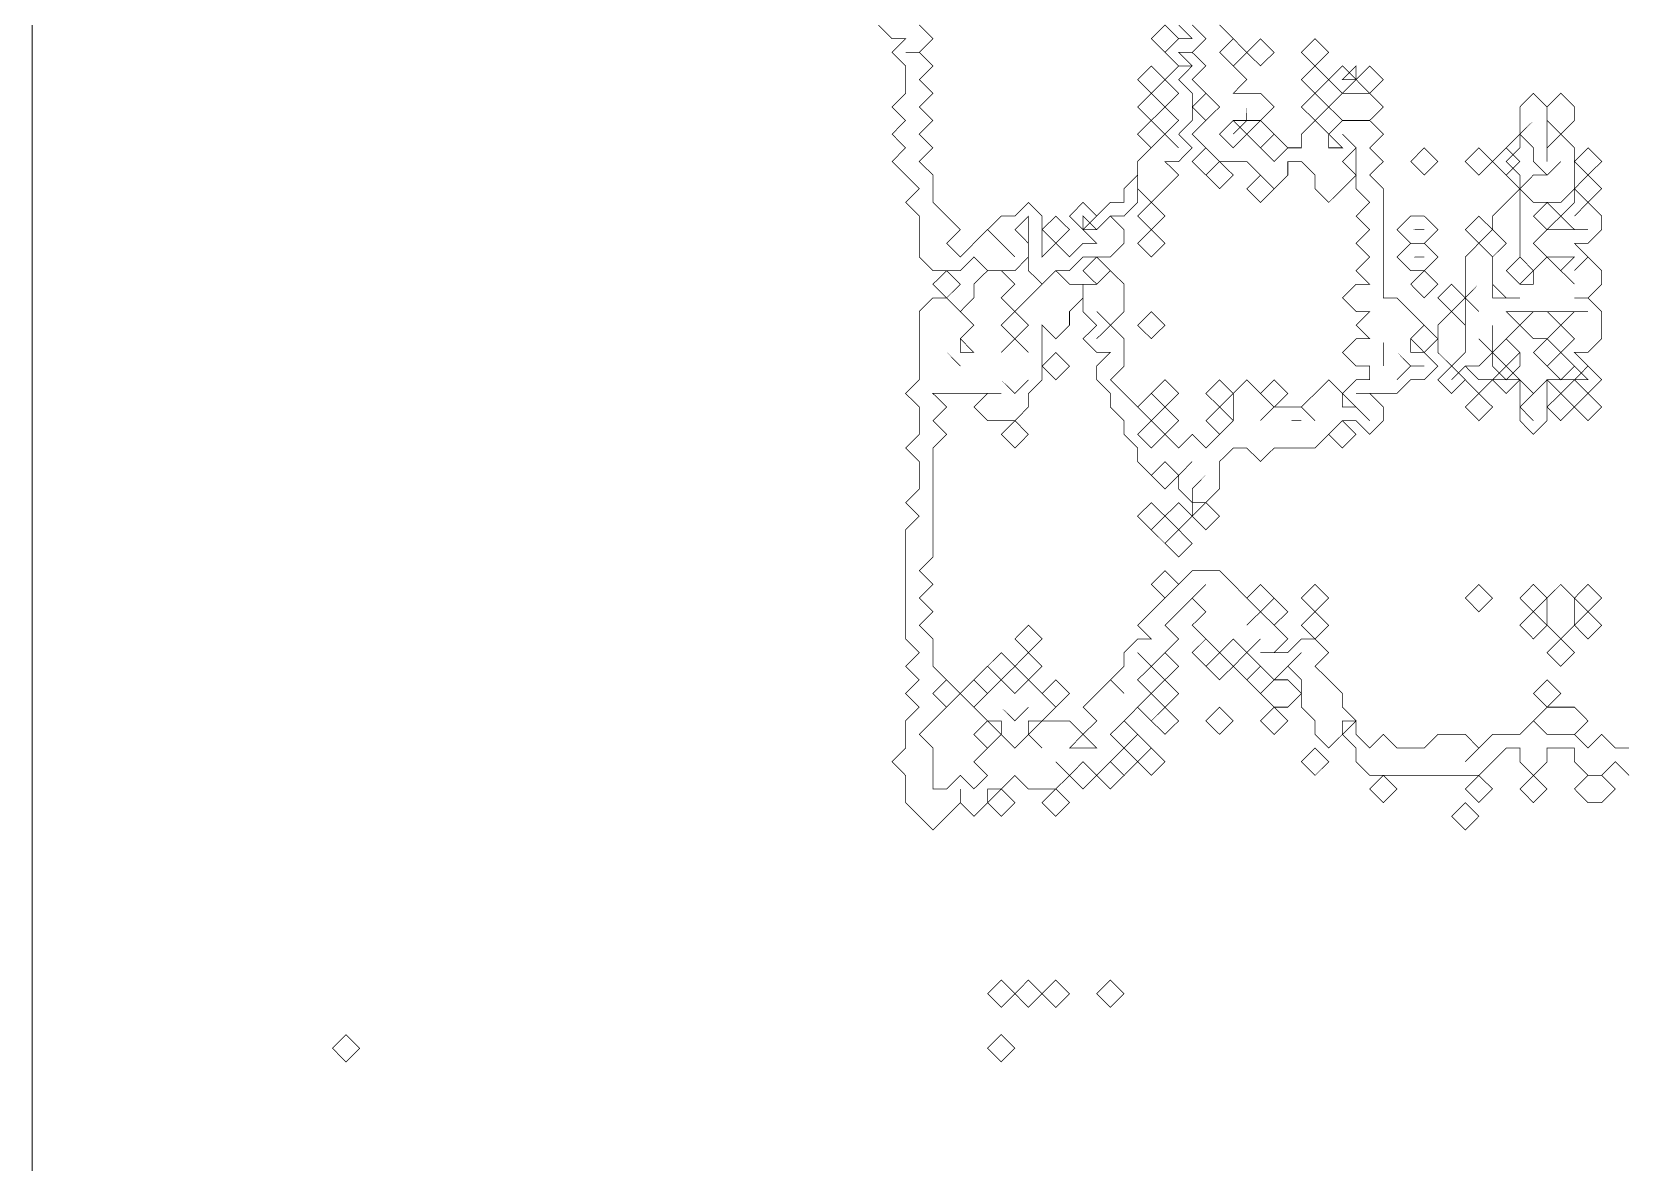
# Model space of a CAD drawing. Header units: metres. Extents: x 0 to 4945, y -4945 to 0.
# Drawn here: x 0 to 1127, y -3362 to -2559 of the extents above; entities that cross this region are included whole.
import ezdxf

# ---------------------------------------------------------------- set-up
doc = ezdxf.new("R2010")
doc.units = ezdxf.units.M
for name, color, linetype in [('conductor', 1, 'Continuous'), ('dielectric', 8, 'Continuous'), ('substrate', 5, 'Continuous')]:
    doc.layers.add(name, color=color, linetype=linetype)

msp = doc.modelspace()

# ---------------------------------------------------------------- linework, layer by layer
at = {"layer": 'conductor', "const_width": 0.5}
for points in [[(628.9, -2554.4), (638.6, -2564.1), (628.9, -2573.8), (619.2, -2573.8), (628.9, -2573.8), (638.6, -2583.4), (628.9, -2593.1), (638.6, -2602.8), (628.9, -2612.5), (638.6, -2622.1), (628.9, -2631.8), (638.6, -2641.5), (628.9, -2651.2), (638.6, -2660.8), (638.6, -2670.5), (638.6, -2680.2), (648.3, -2689.9), (658, -2699.5), (648.3, -2709.2), (658, -2718.9), (667.6, -2709.2), (677.3, -2699.5), (687, -2709.2), (696.7, -2718.9), (687, -2709.2), (677.3, -2699.5), (687, -2689.9), (696.7, -2689.9), (706.3, -2680.2), (716, -2689.9), (716, -2699.5), (716, -2709.2), (716, -2718.9), (725.7, -2709.2), (735.4, -2718.9), (745, -2709.2), (754.7, -2709.2), (745, -2699.5), (754.7, -2689.9), (764.4, -2680.2), (774.1, -2680.2), (774.1, -2670.5), (783.7, -2660.8), (783.7, -2651.2), (793.4, -2641.5), (803.1, -2631.8), (812.8, -2641.5), (803.1, -2631.8), (812.8, -2622.1), (803.1, -2612.5), (812.8, -2602.8), (803.1, -2593.1), (812.8, -2583.4), (822.4, -2583.4), (812.8, -2583.4), (803.1, -2573.8), (812.8, -2564.1), (822.4, -2564.1), (812.8, -2554.4)], [(841.8, -2554.4), (851.5, -2564.1), (841.8, -2573.8), (851.5, -2583.4), (861.1, -2593.1), (851.5, -2602.8), (861.1, -2602.8), (870.8, -2602.8), (880.5, -2612.5), (870.8, -2622.1), (861.1, -2622.1), (851.5, -2622.1), (841.8, -2631.8), (851.5, -2641.5), (861.1, -2631.8), (870.8, -2641.5), (880.5, -2651.2), (890.2, -2641.5), (899.8, -2641.5), (899.8, -2631.8), (909.5, -2622.1), (919.2, -2631.8), (919.2, -2641.5), (928.9, -2641.5), (919.2, -2631.8), (928.9, -2622.1), (938.6, -2622.1), (948.2, -2622.1), (957.9, -2631.8), (948.2, -2641.5), (957.9, -2651.2), (948.2, -2660.8), (957.9, -2670.5), (957.9, -2680.2), (957.9, -2689.9), (957.9, -2699.5), (957.9, -2709.2), (957.9, -2718.9), (957.9, -2728.6), (957.9, -2738.2), (957.9, -2747.9), (967.6, -2747.9), (977.3, -2757.6), (986.9, -2767.3), (977.3, -2776.9), (977.3, -2786.6), (986.9, -2786.6), (996.6, -2796.3), (986.9, -2806), (977.3, -2806), (967.6, -2815.7), (957.9, -2815.7), (948.2, -2815.7), (938.6, -2815.7), (948.2, -2815.7), (957.9, -2825.3), (957.9, -2835), (948.2, -2844.7), (938.6, -2835), (928.9, -2835), (919.2, -2844.7), (909.5, -2854.4), (899.8, -2854.4), (890.2, -2854.4), (880.5, -2854.4), (870.8, -2864), (861.1, -2854.4), (851.5, -2854.4), (841.8, -2864), (841.8, -2873.7), (841.8, -2883.4), (832.1, -2893.1), (822.4, -2893.1), (812.8, -2883.4), (812.8, -2873.7), (822.4, -2864), (812.8, -2873.7), (803.1, -2864), (793.4, -2873.7), (783.7, -2864), (783.7, -2854.4), (774.1, -2844.7), (774.1, -2835), (764.4, -2825.3), (764.4, -2815.7), (754.7, -2806), (754.7, -2796.3), (764.4, -2786.6), (754.7, -2786.6), (745, -2776.9), (754.7, -2767.3), (745, -2757.6), (745, -2747.9), (745, -2738.2), (745, -2747.9), (735.4, -2757.6), (735.4, -2767.3), (725.7, -2776.9), (716, -2767.3), (716, -2776.9), (716, -2786.6), (716, -2796.3), (716, -2806), (706.3, -2815.7), (706.3, -2825.3), (696.7, -2835), (687, -2835), (677.3, -2835), (667.6, -2825.3), (677.3, -2815.7), (687, -2815.7), (677.3, -2815.7), (667.6, -2815.7), (658, -2815.7), (648.3, -2815.7), (638.6, -2815.7), (648.3, -2825.3), (638.6, -2835), (648.3, -2844.7), (638.6, -2854.4), (638.6, -2864), (638.6, -2873.7), (638.6, -2883.4), (638.6, -2893.1), (638.6, -2902.7), (638.6, -2912.4), (638.6, -2922.1), (638.6, -2931.8), (628.9, -2941.4), (638.6, -2951.1), (628.9, -2960.8), (638.6, -2970.5), (628.9, -2980.1), (638.6, -2989.8), (638.6, -2999.5), (638.6, -3009.2), (648.3, -3018.8), (638.6, -3028.5), (648.3, -3038.2), (638.6, -3047.9), (628.9, -3057.5), (638.6, -3067.2), (638.6, -3076.9), (638.6, -3086.6), (638.6, -3096.2), (648.3, -3096.2), (658, -3086.6), (667.6, -3096.2), (677.3, -3086.6), (667.6, -3076.9), (677.3, -3067.2), (687, -3057.5), (696.7, -3067.2), (706.3, -3057.5), (716, -3067.2), (706.3, -3057.5), (716, -3047.9), (725.7, -3047.9), (735.4, -3047.9), (745, -3057.5), (735.4, -3067.2), (745, -3067.2), (754.7, -3067.2), (745, -3057.5), (754.7, -3047.9), (745, -3038.2), (754.7, -3028.5), (764.4, -3018.8), (774.1, -3028.5), (764.4, -3018.8), (774.1, -3009.2), (774.1, -2999.5), (783.7, -2989.8), (793.4, -2989.8), (783.7, -2980.1), (793.4, -2970.5), (803.1, -2960.8), (812.8, -2951.1), (822.4, -2941.4), (832.1, -2941.4), (841.8, -2941.4), (851.5, -2951.1), (861.1, -2960.8), (870.8, -2970.5), (861.1, -2980.1), (870.8, -2970.5), (880.5, -2980.1), (890.2, -2989.8), (880.5, -2999.5), (870.8, -2999.5), (880.5, -2999.5), (890.2, -2999.5), (899.8, -2989.8), (909.5, -2989.8), (919.2, -2999.5), (909.5, -3009.2), (919.2, -3018.8), (928.9, -3028.5), (928.9, -3038.2), (938.6, -3047.9), (938.6, -3057.5), (948.2, -3067.2), (957.9, -3057.5), (967.6, -3067.2), (977.3, -3067.2), (986.9, -3067.2), (996.6, -3057.5), (1006.3, -3057.5), (1016, -3057.5), (1025.6, -3067.2), (1016, -3076.9), (1025.6, -3067.2), (1035.3, -3057.5), (1045, -3057.5), (1054.7, -3057.5), (1064.3, -3047.9), (1074, -3057.5), (1083.7, -3057.5), (1093.4, -3057.5), (1103, -3067.2), (1112.7, -3057.5), (1122.4, -3067.2), (1132.1, -3067.2)]]:
    msp.add_lwpolyline(points, dxfattribs=at)
for points in [[(793.4, -2564.1), (803.1, -2554.4), (812.8, -2564.1), (803.1, -2573.8)], [(841.8, -2573.8), (851.5, -2564.1), (861.1, -2573.8), (851.5, -2583.4)], [(861.1, -2573.8), (870.8, -2564.1), (880.5, -2573.8), (870.8, -2583.4)], [(899.8, -2573.8), (909.5, -2564.1), (919.2, -2573.8), (909.5, -2583.4)], [(783.7, -2593.1), (793.4, -2583.4), (803.1, -2593.1), (793.4, -2602.8)], [(793.4, -2602.8), (803.1, -2593.1), (812.8, -2602.8), (803.1, -2612.5)], [(899.8, -2593.1), (909.5, -2583.4), (919.2, -2593.1), (909.5, -2602.8)], [(919.2, -2593.1), (928.9, -2583.4), (938.6, -2593.1), (928.9, -2602.8)], [(938.6, -2593.1), (948.2, -2583.4), (957.9, -2593.1), (948.2, -2602.8)], [(783.7, -2612.5), (793.4, -2602.8), (803.1, -2612.5), (793.4, -2622.1)], [(899.8, -2612.5), (909.5, -2602.8), (919.2, -2612.5), (909.5, -2622.1)], [(919.2, -2612.5), (928.9, -2602.8), (938.6, -2602.8), (948.2, -2602.8), (957.9, -2612.5), (948.2, -2622.1), (938.6, -2622.1), (928.9, -2622.1)], [(1054.7, -2612.5), (1064.3, -2602.8), (1074, -2612.5), (1074, -2622.1), (1074, -2631.8), (1074, -2641.5), (1074, -2651.2), (1074, -2641.5), (1083.7, -2631.8), (1093.4, -2641.5), (1093.4, -2651.2), (1093.4, -2660.8), (1093.4, -2670.5), (1103, -2680.2), (1093.4, -2689.9), (1103, -2680.2), (1112.7, -2689.9), (1112.7, -2699.5), (1103, -2709.2), (1093.4, -2709.2), (1103, -2718.9), (1093.4, -2728.6), (1103, -2718.9), (1112.7, -2728.6), (1112.7, -2738.2), (1103, -2747.9), (1093.4, -2747.9), (1103, -2747.9), (1112.7, -2757.6), (1112.7, -2767.3), (1112.7, -2776.9), (1103, -2786.6), (1093.4, -2786.6), (1103, -2796.3), (1093.4, -2806), (1083.7, -2815.7), (1074, -2806), (1074, -2815.7), (1074, -2825.3), (1074, -2835), (1064.3, -2844.7), (1054.7, -2835), (1054.7, -2825.3), (1054.7, -2815.7), (1054.7, -2806), (1045, -2796.3), (1054.7, -2786.6), (1045, -2796.3), (1035.3, -2786.6), (1035.3, -2776.9), (1035.3, -2767.3), (1035.3, -2776.9), (1035.3, -2786.6), (1045, -2796.3), (1035.3, -2806), (1025.6, -2815.7), (1016, -2806), (1006.3, -2796.3), (1016, -2786.6), (1016, -2776.9), (1016, -2767.3), (1016, -2757.6), (1016, -2747.9), (1016, -2738.2), (1016, -2728.6), (1016, -2718.9), (1025.6, -2709.2), (1035.3, -2718.9), (1035.3, -2728.6), (1035.3, -2738.2), (1035.3, -2747.9), (1045, -2747.9), (1054.7, -2747.9), (1045, -2747.9), (1035.3, -2738.2), (1035.3, -2728.6), (1035.3, -2718.9), (1045, -2709.2), (1035.3, -2699.5), (1035.3, -2689.9), (1045, -2680.2), (1054.7, -2670.5), (1045, -2660.8), (1054.7, -2651.2), (1045, -2641.5), (1054.7, -2631.8), (1054.7, -2622.1)], [(1074, -2612.5), (1083.7, -2602.8), (1093.4, -2612.5), (1093.4, -2622.1), (1083.7, -2631.8), (1074, -2622.1)], [(783.7, -2631.8), (793.4, -2622.1), (803.1, -2631.8), (793.4, -2641.5)], [(841.8, -2631.8), (851.5, -2622.1), (861.1, -2631.8), (851.5, -2641.5)], [(861.1, -2631.8), (870.8, -2622.1), (880.5, -2631.8), (870.8, -2641.5)], [(870.8, -2641.5), (880.5, -2631.8), (890.2, -2641.5), (880.5, -2651.2)], [(977.3, -2651.2), (986.9, -2641.5), (996.6, -2651.2), (986.9, -2660.8)], [(1016, -2651.2), (1025.6, -2641.5), (1035.3, -2651.2), (1025.6, -2660.8)], [(1035.3, -2651.2), (1045, -2641.5), (1054.7, -2651.2), (1045, -2660.8)], [(1093.4, -2651.2), (1103, -2641.5), (1112.7, -2651.2), (1103, -2660.8)], [(1093.4, -2670.5), (1103, -2660.8), (1112.7, -2670.5), (1103, -2680.2)], [(1074, -2670.5)], [(735.4, -2689.9), (745, -2680.2), (754.7, -2689.9), (745, -2699.5)], [(716, -2699.5), (725.7, -2689.9), (735.4, -2699.5), (725.7, -2709.2)], [(967.6, -2699.5), (977.3, -2689.9), (986.9, -2689.9), (996.6, -2699.5), (986.9, -2709.2), (977.3, -2709.2)], [(1016, -2699.5), (1025.6, -2689.9), (1035.3, -2699.5), (1025.6, -2709.2)], [(967.6, -2718.9), (977.3, -2709.2), (986.9, -2709.2), (996.6, -2718.9), (986.9, -2728.6), (977.3, -2728.6)], [(977.3, -2738.2), (986.9, -2728.6), (996.6, -2738.2), (986.9, -2747.9)], [(1054.7, -2728.6)], [(1074, -2728.6)], [(996.6, -2747.9), (1006.3, -2738.2), (1016, -2747.9), (1006.3, -2757.6)], [(1074, -2747.9)], [(996.6, -2767.3), (1006.3, -2757.6), (1016, -2767.3), (1016, -2776.9), (1016, -2786.6), (1006.3, -2796.3), (996.6, -2786.6), (996.6, -2776.9)], [(977.3, -2776.9), (986.9, -2767.3), (996.6, -2776.9), (986.9, -2786.6)], [(957.9, -2776.9), (957.9, -2786.6), (957.9, -2796.3), (957.9, -2786.6)], [(648.3, -2786.6), (658, -2796.3)], [(677.3, -2796.3)], [(696.7, -2796.3)], [(716, -2796.3), (725.7, -2786.6), (735.4, -2796.3), (725.7, -2806)], [(996.6, -2806), (1006.3, -2796.3), (1016, -2806), (1006.3, -2815.7)], [(1035.3, -2806), (1045, -2796.3), (1054.7, -2806), (1045, -2815.7)], [(1074, -2786.6)], [(1093.4, -2806), (1103, -2796.3), (1112.7, -2806), (1103, -2815.7)], [(1016, -2825.3), (1025.6, -2815.7), (1035.3, -2825.3), (1025.6, -2835)], [(1074, -2825.3), (1083.7, -2815.7), (1093.4, -2825.3), (1083.7, -2835)], [(1093.4, -2825.3), (1103, -2815.7), (1112.7, -2825.3), (1103, -2835)], [(687, -2844.7), (696.7, -2835), (706.3, -2844.7), (696.7, -2854.4)], [(890.2, -2835), (899.8, -2835)], [(919.2, -2844.7), (928.9, -2835), (938.6, -2844.7), (928.9, -2854.4)], [(793.4, -2873.7), (803.1, -2864), (812.8, -2873.7), (803.1, -2883.4)], [(783.7, -2902.7), (793.4, -2893.1), (803.1, -2902.7), (793.4, -2912.4)], [(803.1, -2902.7), (812.8, -2893.1), (822.4, -2902.7), (812.8, -2912.4)], [(822.4, -2902.7), (832.1, -2893.1), (841.8, -2902.7), (832.1, -2912.4)], [(793.4, -2912.4), (803.1, -2902.7), (812.8, -2912.4), (803.1, -2922.1)], [(803.1, -2922.1), (812.8, -2912.4), (822.4, -2922.1), (812.8, -2931.8)], [(793.4, -2951.1), (803.1, -2941.4), (812.8, -2951.1), (803.1, -2960.8)], [(861.1, -2960.8), (870.8, -2951.1), (880.5, -2960.8), (870.8, -2970.5)], [(899.8, -2960.8), (909.5, -2951.1), (919.2, -2960.8), (909.5, -2970.5)], [(1016, -2960.8), (1025.6, -2951.1), (1035.3, -2960.8), (1025.6, -2970.5)], [(1054.7, -2960.8), (1064.3, -2951.1), (1074, -2960.8), (1064.3, -2970.5)], [(1074, -2960.8), (1083.7, -2951.1), (1093.4, -2960.8), (1093.4, -2970.5), (1093.4, -2980.1), (1083.7, -2989.8), (1074, -2980.1), (1074, -2970.5)], [(1093.4, -2960.8), (1103, -2951.1), (1112.7, -2960.8), (1103, -2970.5)], [(870.8, -2970.5), (880.5, -2960.8), (890.2, -2970.5), (880.5, -2980.1)], [(899.8, -2980.1), (909.5, -2970.5), (919.2, -2980.1), (909.5, -2989.8)], [(1054.7, -2980.1), (1064.3, -2970.5), (1074, -2980.1), (1064.3, -2989.8)], [(1093.4, -2980.1), (1103, -2970.5), (1112.7, -2980.1), (1103, -2989.8)], [(696.7, -2989.8), (706.3, -2980.1), (716, -2989.8), (706.3, -2999.5)], [(1074, -2999.5), (1083.7, -2989.8), (1093.4, -2999.5), (1083.7, -3009.2)], [(667.6, -3018.8), (677.3, -3009.2), (687, -3018.8), (677.3, -3028.5)], [(677.3, -3009.2), (687, -2999.5), (696.7, -3009.2), (687, -3018.8)], [(687, -3018.8), (696.7, -3009.2), (706.3, -3018.8), (696.7, -3028.5)], [(696.7, -3009.2), (706.3, -2999.5), (716, -3009.2), (706.3, -3018.8)], [(638.6, -3028.5), (648.3, -3018.8), (658, -3028.5), (648.3, -3038.2)], [(658, -3028.5), (667.6, -3018.8), (677.3, -3028.5), (667.6, -3038.2)], [(677.3, -3028.5), (687, -3018.8), (696.7, -3028.5), (706.3, -3018.8), (716, -3028.5), (725.7, -3038.2), (716, -3047.9), (706.3, -3047.9), (706.3, -3057.5), (696.7, -3067.2), (687, -3057.5), (687, -3047.9), (677.3, -3047.9), (667.6, -3038.2)], [(716, -3028.5), (725.7, -3018.8), (735.4, -3028.5), (725.7, -3038.2)], [(1064.3, -3028.5), (1074, -3018.8), (1083.7, -3028.5), (1074, -3038.2)], [(1064.3, -3047.9), (1074, -3038.2), (1083.7, -3038.2), (1093.4, -3038.2), (1103, -3047.9), (1093.4, -3057.5), (1083.7, -3057.5), (1074, -3057.5)], [(667.6, -3057.5), (677.3, -3047.9), (687, -3057.5), (677.3, -3067.2)], [(716, -3086.6)]]:
    msp.add_lwpolyline(points, close=True, dxfattribs=at)
at = {"layer": 'dielectric', "const_width": 0.5}
for points in [[(822.4, -2583.4)], [(822.4, -2622.1)], [(861.1, -2622.1)], [(861.1, -2660.8)], [(1054.7, -2689.9)], [(706.3, -2699.5)], [(745, -2699.5)], [(1054.7, -2709.2)], [(706.3, -2738.2)], [(1054.7, -2767.3)], [(1054.7, -2786.6)], [(948.2, -2806)], [(1025.6, -2806)], [(1054.7, -2806)], [(1074, -2806)], [(1103, -2806)], [(880.5, -2825.3)], [(899.8, -2825.3)], [(938.6, -2825.3)], [(822.4, -2970.5)], [(783.7, -3047.9)], [(977.3, -3096.2)], [(996.6, -3096.2)], [(1016, -3096.2)], [(1054.7, -3096.2)], [(1093.4, -3096.2)]]:
    msp.add_lwpolyline(points, close=True, dxfattribs=at)
at = {"layer": 'substrate', "const_width": 0.5}
for points in [[(0, -2554.4), (0, -2564.1), (0, -2573.8), (0, -2583.4), (0, -2593.1), (0, -2602.8), (0, -2612.5), (0, -2622.1), (0, -2631.8), (0, -2641.5), (0, -2651.2), (0, -2660.8), (0, -2670.5), (0, -2680.2), (0, -2689.9), (0, -2699.5), (0, -2709.2), (0, -2718.9), (0, -2728.6), (0, -2738.2), (0, -2747.9), (0, -2757.6), (0, -2767.3), (0, -2776.9), (0, -2786.6), (0, -2796.3), (0, -2806), (0, -2815.7), (0, -2825.3), (0, -2835), (0, -2844.7), (0, -2854.4), (0, -2864), (0, -2873.7), (0, -2883.4), (0, -2893.1), (0, -2902.7), (0, -2912.4), (0, -2922.1), (0, -2931.8), (0, -2941.4), (0, -2951.1), (0, -2960.8), (0, -2970.5), (0, -2980.1), (0, -2989.8), (0, -2999.5), (0, -3009.2), (0, -3018.8), (0, -3028.5), (0, -3038.2), (0, -3047.9), (0, -3057.5), (0, -3067.2), (0, -3076.9), (0, -3086.6), (0, -3096.2), (0, -3105.9), (0, -3115.6), (0, -3125.3), (0, -3135), (0, -3144.6), (0, -3154.3), (0, -3164), (0, -3173.7), (0, -3183.3), (0, -3193), (0, -3202.7), (0, -3212.4), (0, -3222), (0, -3231.7), (0, -3241.4), (0, -3251.1), (0, -3260.7), (0, -3270.4), (0, -3280.1), (0, -3289.8), (0, -3299.4), (0, -3309.1), (0, -3318.8), (0, -3328.5), (0, -3338.1), (0, -3347.8), (0, -3357.5), (0, -3367.2)], [(822.4, -2554.4), (832.1, -2564.1), (822.4, -2573.8), (812.8, -2573.8), (822.4, -2583.4), (812.8, -2593.1), (822.4, -2602.8), (822.4, -2612.5), (822.4, -2622.1), (812.8, -2631.8), (822.4, -2641.5), (812.8, -2651.2), (803.1, -2651.2), (812.8, -2660.8), (803.1, -2670.5), (793.4, -2680.2), (783.7, -2670.5), (783.7, -2660.8), (783.7, -2670.5), (783.7, -2680.2), (774.1, -2689.9), (764.4, -2689.9), (754.7, -2699.5), (745, -2689.9), (745, -2699.5), (754.7, -2699.5), (764.4, -2689.9), (774.1, -2699.5), (774.1, -2709.2), (764.4, -2718.9), (754.7, -2718.9), (745, -2718.9), (735.4, -2728.6), (725.7, -2728.6), (716, -2738.2), (706.3, -2728.6), (706.3, -2718.9), (706.3, -2709.2), (706.3, -2699.5), (706.3, -2689.9), (696.7, -2699.5), (706.3, -2709.2), (706.3, -2718.9), (696.7, -2728.6), (687, -2728.6), (677.3, -2728.6), (667.6, -2718.9), (658, -2728.6), (648.3, -2728.6), (638.6, -2728.6), (628.9, -2718.9), (628.9, -2709.2), (628.9, -2699.5), (628.9, -2689.9), (619.2, -2680.2), (628.9, -2670.5), (619.2, -2660.8), (609.6, -2651.2), (619.2, -2641.5), (609.6, -2631.8), (619.2, -2622.1), (609.6, -2612.5), (619.2, -2602.8), (619.2, -2593.1), (619.2, -2583.4), (609.6, -2573.8), (619.2, -2564.1), (609.6, -2564.1), (599.9, -2554.4)], [(1132.1, -3086.6), (1122.4, -3076.9), (1112.7, -3086.6), (1103, -3086.6), (1093.4, -3076.9), (1093.4, -3067.2), (1083.7, -3067.2), (1074, -3067.2), (1074, -3076.9), (1064.3, -3086.6), (1054.7, -3076.9), (1054.7, -3067.2), (1045, -3067.2), (1035.3, -3076.9), (1025.6, -3086.6), (1016, -3086.6), (1006.3, -3086.6), (996.6, -3086.6), (986.9, -3086.6), (977.3, -3086.6), (967.6, -3086.6), (957.9, -3086.6), (948.2, -3086.6), (938.6, -3076.9), (938.6, -3067.2), (928.9, -3057.5), (938.6, -3047.9), (928.9, -3047.9), (928.9, -3057.5), (919.2, -3067.2), (909.5, -3057.5), (909.5, -3047.9), (899.8, -3038.2), (899.8, -3028.5), (899.8, -3018.8), (890.2, -3009.2), (899.8, -2999.5), (890.2, -3009.2), (880.5, -3018.8), (870.8, -3009.2), (861.1, -2999.5), (870.8, -2989.8), (861.1, -2999.5), (851.5, -2989.8), (841.8, -2999.5), (832.1, -2989.8), (822.4, -2980.1), (832.1, -2970.5), (822.4, -2960.8), (832.1, -2951.1), (822.4, -2960.8), (812.8, -2970.5), (803.1, -2980.1), (812.8, -2989.8), (803.1, -2999.5), (793.4, -3009.2), (783.7, -2999.5), (793.4, -3009.2), (783.7, -3018.8), (793.4, -3028.5), (783.7, -3038.2), (774.1, -3047.9), (764.4, -3057.5), (774.1, -3067.2), (764.4, -3076.9), (754.7, -3086.6), (745, -3076.9), (735.4, -3086.6), (725.7, -3076.9), (735.4, -3086.6), (725.7, -3096.2), (716, -3096.2), (706.3, -3096.2), (696.7, -3086.6), (687, -3096.2), (677.3, -3096.2), (677.3, -3105.9), (667.6, -3115.6), (658, -3105.9), (658, -3096.2), (658, -3105.9), (648.3, -3115.6), (638.6, -3125.3), (628.9, -3115.6), (619.2, -3105.9), (619.2, -3096.2), (619.2, -3086.6), (609.6, -3076.9), (619.2, -3067.2), (619.2, -3057.5), (619.2, -3047.9), (628.9, -3038.2), (619.2, -3028.5), (628.9, -3018.8), (619.2, -3009.2), (628.9, -2999.5), (619.2, -2989.8), (619.2, -2980.1), (619.2, -2970.5), (619.2, -2960.8), (619.2, -2951.1), (619.2, -2941.4), (619.2, -2931.8), (619.2, -2922.1), (619.2, -2912.4), (628.9, -2902.7), (619.2, -2893.1), (628.9, -2883.4), (628.9, -2873.7), (628.9, -2864), (619.2, -2854.4), (628.9, -2844.7), (628.9, -2835), (628.9, -2825.3), (619.2, -2815.7), (628.9, -2806), (628.9, -2796.3), (628.9, -2786.6), (628.9, -2776.9), (628.9, -2767.3), (628.9, -2757.6), (638.6, -2747.9), (648.3, -2747.9), (658, -2757.6), (667.6, -2767.3), (658, -2776.9), (658, -2786.6), (667.6, -2786.6), (658, -2776.9), (667.6, -2767.3), (658, -2757.6), (667.6, -2747.9), (667.6, -2738.2), (677.3, -2728.6), (687, -2728.6), (696.7, -2738.2), (687, -2747.9), (696.7, -2757.6), (687, -2767.3), (696.7, -2776.9), (687, -2786.6), (696.7, -2776.9), (706.3, -2786.6), (696.7, -2776.9), (706.3, -2767.3), (696.7, -2757.6), (706.3, -2747.9), (716, -2738.2), (725.7, -2728.6), (735.4, -2738.2), (745, -2738.2), (754.7, -2738.2), (764.4, -2728.6), (774.1, -2738.2), (774.1, -2747.9), (774.1, -2757.6), (764.4, -2767.3), (754.7, -2757.6), (764.4, -2767.3), (754.7, -2776.9), (764.4, -2767.3), (774.1, -2776.9), (774.1, -2786.6), (774.1, -2796.3), (764.4, -2806), (774.1, -2815.7), (783.7, -2825.3), (793.4, -2835), (783.7, -2844.7), (793.4, -2854.4), (803.1, -2844.7), (812.8, -2854.4), (822.4, -2844.7), (832.1, -2854.4), (841.8, -2844.7), (851.5, -2835), (851.5, -2825.3), (851.5, -2815.7), (861.1, -2806), (870.8, -2815.7), (880.5, -2825.3), (870.8, -2835), (880.5, -2825.3), (890.2, -2825.3), (899.8, -2825.3), (909.5, -2835), (899.8, -2825.3), (909.5, -2815.7), (919.2, -2806), (928.9, -2815.7), (928.9, -2825.3), (938.6, -2825.3), (948.2, -2835), (938.6, -2825.3), (928.9, -2815.7), (938.6, -2806), (948.2, -2806), (948.2, -2796.3), (938.6, -2796.3), (928.9, -2786.6), (938.6, -2776.9), (948.2, -2776.9), (938.6, -2767.3), (948.2, -2757.6), (938.6, -2757.6), (928.9, -2747.9), (938.6, -2738.2), (948.2, -2738.2), (938.6, -2728.6), (948.2, -2718.9), (938.6, -2709.2), (948.2, -2699.5), (938.6, -2689.9), (948.2, -2680.2), (938.6, -2670.5), (938.6, -2660.8), (938.6, -2651.2), (938.6, -2641.5), (928.9, -2631.8), (938.6, -2641.5), (928.9, -2651.2), (938.6, -2660.8), (928.9, -2670.5), (919.2, -2680.2), (909.5, -2670.5), (909.5, -2660.8), (899.8, -2651.2), (890.2, -2651.2), (890.2, -2660.8), (880.5, -2670.5), (870.8, -2660.8), (861.1, -2651.2), (851.5, -2651.2), (841.8, -2651.2), (832.1, -2641.5), (822.4, -2631.8), (832.1, -2622.1), (841.8, -2612.5), (832.1, -2602.8), (822.4, -2593.1), (832.1, -2583.4), (822.4, -2573.8), (832.1, -2564.1), (822.4, -2554.4)]]:
    msp.add_lwpolyline(points, dxfattribs=at)
for points in [[(861.1, -2583.4)], [(938.6, -2583.4), (928.9, -2593.1), (938.6, -2593.1)], [(1054.7, -2593.1)], [(1093.4, -2593.1)], [(822.4, -2612.5), (832.1, -2602.8), (841.8, -2612.5), (832.1, -2622.1)], [(861.1, -2612.5), (861.1, -2622.1), (851.5, -2631.8), (861.1, -2622.1)], [(1064.3, -2622.1), (1054.7, -2631.8), (1054.7, -2641.5), (1045, -2651.2), (1054.7, -2660.8), (1054.7, -2670.5), (1054.7, -2680.2), (1054.7, -2689.9), (1054.7, -2699.5), (1054.7, -2709.2), (1054.7, -2718.9), (1045, -2728.6), (1054.7, -2738.2), (1064.3, -2738.2), (1064.3, -2728.6), (1074, -2718.9), (1083.7, -2728.6), (1093.4, -2738.2), (1083.7, -2728.6), (1093.4, -2718.9), (1083.7, -2718.9), (1074, -2718.9), (1064.3, -2709.2), (1074, -2699.5), (1083.7, -2699.5), (1093.4, -2699.5), (1103, -2699.5), (1093.4, -2699.5), (1083.7, -2689.9), (1093.4, -2680.2), (1093.4, -2670.5), (1083.7, -2680.2), (1074, -2680.2), (1064.3, -2680.2), (1054.7, -2670.5), (1064.3, -2660.8), (1074, -2660.8), (1083.7, -2651.2), (1074, -2660.8), (1064.3, -2651.2), (1064.3, -2641.5), (1054.7, -2631.8)], [(1093.4, -2631.8)], [(822.4, -2651.2), (832.1, -2641.5), (841.8, -2651.2), (832.1, -2660.8)], [(832.1, -2660.8), (841.8, -2651.2), (851.5, -2660.8), (841.8, -2670.5)], [(861.1, -2670.5), (870.8, -2660.8), (880.5, -2670.5), (870.8, -2680.2)], [(783.7, -2689.9), (793.4, -2680.2), (803.1, -2689.9), (793.4, -2699.5)], [(1064.3, -2689.9), (1074, -2680.2), (1083.7, -2689.9), (1074, -2699.5)], [(783.7, -2709.2), (793.4, -2699.5), (803.1, -2709.2), (793.4, -2718.9)], [(977.3, -2699.5), (986.9, -2699.5)], [(1025.6, -2699.5)], [(638.6, -2738.2), (648.3, -2728.6), (658, -2738.2), (648.3, -2747.9)], [(745, -2728.6), (754.7, -2718.9), (764.4, -2728.6), (754.7, -2738.2)], [(977.3, -2718.9), (986.9, -2718.9)], [(1025.6, -2718.9)], [(1045, -2728.6), (1054.7, -2718.9), (1064.3, -2728.6), (1054.7, -2738.2)], [(986.9, -2738.2)], [(1025.6, -2738.2), (1016, -2747.9), (1025.6, -2757.6), (1016, -2747.9)], [(687, -2767.3), (696.7, -2757.6), (706.3, -2767.3), (696.7, -2776.9)], [(783.7, -2767.3), (793.4, -2757.6), (803.1, -2767.3), (793.4, -2776.9)], [(967.6, -2757.6)], [(1045, -2757.6), (1054.7, -2767.3), (1045, -2776.9), (1035.3, -2786.6), (1025.6, -2776.9), (1035.3, -2786.6), (1025.6, -2796.3), (1016, -2796.3), (1006.3, -2806), (1016, -2796.3), (1025.6, -2806), (1035.3, -2806), (1045, -2806), (1054.7, -2806), (1064.3, -2815.7), (1054.7, -2825.3), (1064.3, -2835), (1054.7, -2825.3), (1064.3, -2815.7), (1074, -2806), (1083.7, -2806), (1093.4, -2806), (1103, -2806), (1093.4, -2796.3), (1083.7, -2786.6), (1093.4, -2776.9), (1083.7, -2767.3), (1093.4, -2757.6), (1103, -2757.6), (1093.4, -2757.6), (1083.7, -2757.6), (1074, -2757.6), (1064.3, -2757.6), (1054.7, -2757.6)], [(1054.7, -2767.3), (1064.3, -2757.6), (1074, -2757.6), (1083.7, -2767.3), (1074, -2776.9), (1064.3, -2776.9)], [(1006.3, -2776.9)], [(1035.3, -2786.6), (1045, -2776.9), (1054.7, -2786.6), (1054.7, -2796.3), (1045, -2806), (1035.3, -2796.3)], [(1064.3, -2786.6), (1074, -2776.9), (1083.7, -2786.6), (1074, -2796.3)], [(967.6, -2786.6), (977.3, -2796.3), (967.6, -2806), (977.3, -2796.3), (986.9, -2796.3), (977.3, -2796.3)], [(1074, -2796.3), (1083.7, -2786.6), (1093.4, -2796.3), (1083.7, -2806)], [(667.6, -2806)], [(687, -2806), (696.7, -2815.7), (706.3, -2806), (696.7, -2815.7)], [(793.4, -2815.7), (803.1, -2806), (812.8, -2815.7), (803.1, -2825.3)], [(832.1, -2815.7), (841.8, -2806), (851.5, -2815.7), (841.8, -2825.3)], [(870.8, -2815.7), (880.5, -2806), (890.2, -2815.7), (880.5, -2825.3)], [(783.7, -2825.3), (793.4, -2815.7), (803.1, -2825.3), (793.4, -2835)], [(793.4, -2835), (803.1, -2825.3), (812.8, -2835), (803.1, -2844.7)], [(832.1, -2835), (841.8, -2825.3), (851.5, -2835), (841.8, -2844.7)], [(1093.4, -2825.3)], [(783.7, -2844.7), (793.4, -2835), (803.1, -2844.7), (793.4, -2854.4)], [(832.1, -2873.7), (822.4, -2883.4), (822.4, -2893.1), (822.4, -2902.7), (822.4, -2893.1), (822.4, -2883.4)], [(1054.7, -2941.4)], [(1083.7, -2960.8)], [(851.5, -2970.5)], [(1054.7, -2980.1)], [(822.4, -2999.5), (832.1, -2989.8), (841.8, -2999.5), (832.1, -3009.2)], [(783.7, -3018.8), (793.4, -3009.2), (803.1, -3018.8), (793.4, -3028.5)], [(793.4, -3009.2), (803.1, -2999.5), (812.8, -3009.2), (803.1, -3018.8)], [(832.1, -3009.2), (841.8, -2999.5), (851.5, -3009.2), (841.8, -3018.8)], [(851.5, -3009.2), (861.1, -2999.5), (870.8, -3009.2), (861.1, -3018.8)], [(861.1, -3018.8), (870.8, -3009.2), (880.5, -3018.8), (870.8, -3028.5)], [(793.4, -3028.5), (803.1, -3018.8), (812.8, -3028.5), (803.1, -3038.2)], [(870.8, -3028.5), (880.5, -3018.8), (890.2, -3018.8), (899.8, -3028.5), (890.2, -3038.2), (880.5, -3038.2)], [(783.7, -3038.2), (793.4, -3028.5), (803.1, -3038.2), (793.4, -3047.9)], [(687, -3038.2), (696.7, -3047.9), (706.3, -3038.2), (696.7, -3047.9)], [(793.4, -3047.9), (803.1, -3038.2), (812.8, -3047.9), (803.1, -3057.5)], [(832.1, -3047.9), (841.8, -3038.2), (851.5, -3047.9), (841.8, -3057.5)], [(870.8, -3047.9), (880.5, -3038.2), (890.2, -3047.9), (880.5, -3057.5)], [(764.4, -3057.5), (774.1, -3047.9), (783.7, -3057.5), (774.1, -3067.2)], [(1025.6, -3047.9)], [(1083.7, -3047.9)], [(774.1, -3067.2), (783.7, -3057.5), (793.4, -3067.2), (783.7, -3076.9)], [(735.4, -3086.6), (745, -3076.9), (754.7, -3086.6), (745, -3096.2)], [(754.7, -3086.6), (764.4, -3076.9), (774.1, -3086.6), (764.4, -3096.2)], [(764.4, -3076.9), (774.1, -3067.2), (783.7, -3076.9), (774.1, -3086.6)], [(783.7, -3076.9), (793.4, -3067.2), (803.1, -3076.9), (793.4, -3086.6)], [(899.8, -3076.9), (909.5, -3067.2), (919.2, -3076.9), (909.5, -3086.6)], [(948.2, -3096.2), (957.9, -3086.6), (967.6, -3096.2), (957.9, -3105.9)], [(1016, -3096.2), (1025.6, -3086.6), (1035.3, -3096.2), (1025.6, -3105.9)], [(1054.7, -3096.2), (1064.3, -3086.6), (1074, -3096.2), (1064.3, -3105.9)], [(1093.4, -3096.2), (1103, -3086.6), (1112.7, -3086.6), (1122.4, -3096.2), (1112.7, -3105.9), (1103, -3105.9)], [(677.3, -3105.9), (687, -3096.2), (696.7, -3105.9), (687, -3115.6)], [(716, -3105.9), (725.7, -3096.2), (735.4, -3105.9), (725.7, -3115.6)], [(1006.3, -3115.6), (1016, -3105.9), (1025.6, -3115.6), (1016, -3125.3)], [(677.3, -3241.4), (687, -3231.7), (696.7, -3241.4), (687, -3251.1)], [(696.7, -3241.4), (706.3, -3231.7), (716, -3241.4), (706.3, -3251.1)], [(716, -3241.4), (725.7, -3231.7), (735.4, -3241.4), (725.7, -3251.1)], [(754.7, -3241.4), (764.4, -3231.7), (774.1, -3241.4), (764.4, -3251.1)], [(212.9, -3280.1), (222.5, -3270.4), (232.2, -3280.1), (222.5, -3289.8)], [(677.3, -3280.1), (687, -3270.4), (696.7, -3280.1), (687, -3289.8)]]:
    msp.add_lwpolyline(points, close=True, dxfattribs=at)

doc.saveas('drawing.dxf')
